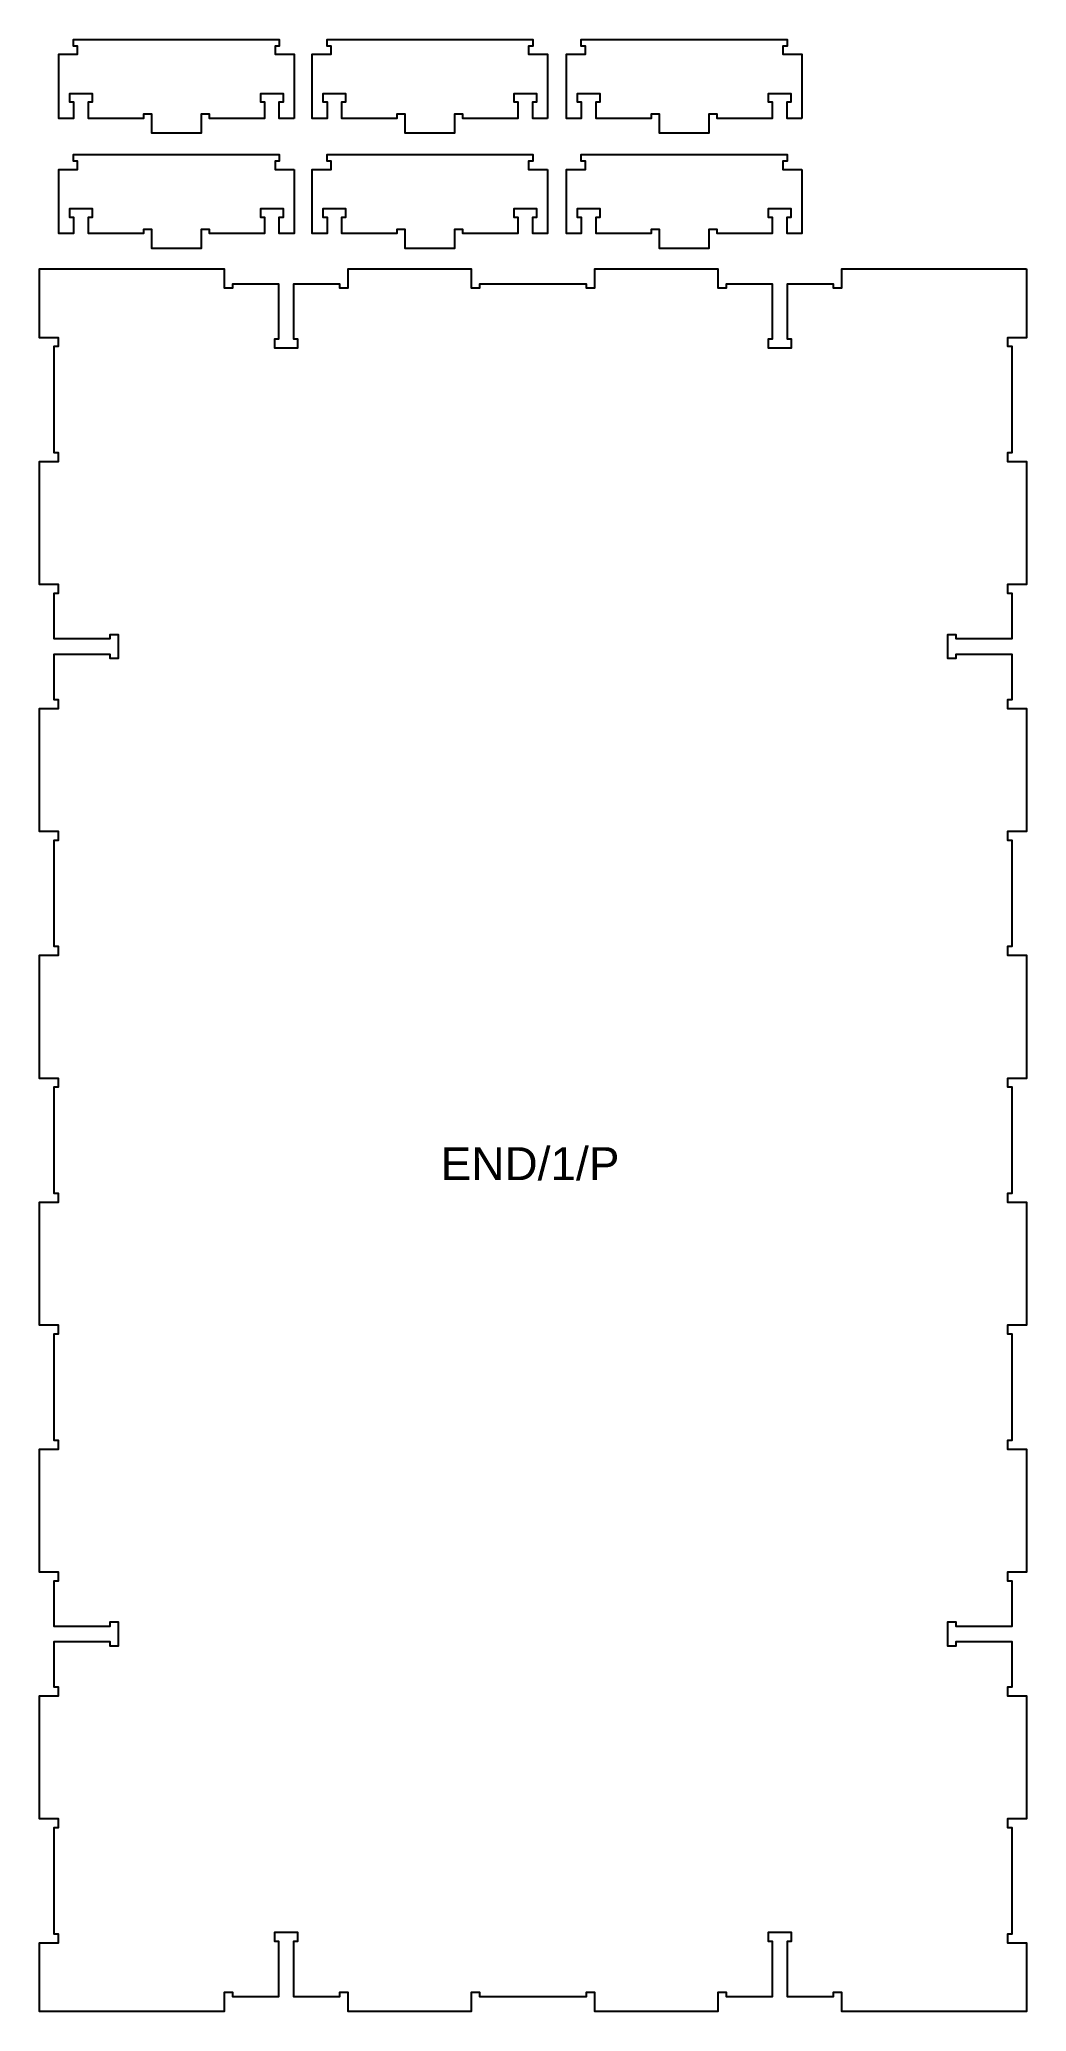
# Model space of a CAD drawing. Header units: millimetres. Extents: x 100 to 1300, y 102 to 2498.
import ezdxf

# ---------------------------------------------------------------- set-up
doc = ezdxf.new("R2010")
doc.units = ezdxf.units.MM
doc.layers.add('1_ANYTOOL_1MMDEEP_INSIDE', color=2, linetype='Continuous', true_color=0xffff00)
doc.layers.add('6_ANYTOOL_CUTTHROUGH_OUTSI', color=5, linetype='Continuous', true_color=0x0000ff)
doc.styles.add('textstyle11', font='standard')

msp = doc.modelspace()

# ---------------------------------------------------------------- linework, layer by layer
at = {"layer": '6_ANYTOOL_CUTTHROUGH_OUTSI'}
for points in [[(409.7, 2402.2), (391.7, 2402.2), (391.7, 2422.2), (396.7, 2422.2), (396.7, 2432.2), (368.7, 2432.2), (368.7, 2422.2), (373.7, 2422.2), (373.7, 2402.2), (306.7, 2402.2), (306.7, 2407.2), (296.7, 2407.2), (296.7, 2384.2), (236.7, 2384.2), (236.7, 2407.2), (226.7, 2407.2), (226.7, 2402.2), (159.7, 2402.2), (159.7, 2422.2), (164.7, 2422.2), (164.7, 2432.2), (136.7, 2432.2), (136.7, 2422.2), (141.7, 2422.2), (141.7, 2402.2), (123.7, 2402.2), (123.7, 2480.2), (146.7, 2480.2), (146.7, 2490.2), (141.7, 2490.2), (141.7, 2498.2), (391.7, 2498.2), (391.7, 2490.2), (386.7, 2490.2), (386.7, 2480.2), (409.7, 2480.2)], [(717.7, 2402.2), (699.7, 2402.2), (699.7, 2422.2), (704.7, 2422.2), (704.7, 2432.2), (676.7, 2432.2), (676.7, 2422.2), (681.7, 2422.2), (681.7, 2402.2), (614.7, 2402.2), (614.7, 2407.2), (604.7, 2407.2), (604.7, 2384.2), (544.7, 2384.2), (544.7, 2407.2), (534.7, 2407.2), (534.7, 2402.2), (467.7, 2402.2), (467.7, 2422.2), (472.7, 2422.2), (472.7, 2432.2), (444.7, 2432.2), (444.7, 2422.2), (449.7, 2422.2), (449.7, 2402.2), (431.7, 2402.2), (431.7, 2480.2), (454.7, 2480.2), (454.7, 2490.2), (449.7, 2490.2), (449.7, 2498.2), (699.7, 2498.2), (699.7, 2490.2), (694.7, 2490.2), (694.7, 2480.2), (717.7, 2480.2)], [(1026.7, 2402.2), (1008.7, 2402.2), (1008.7, 2422.2), (1013.7, 2422.2), (1013.7, 2432.2), (985.7, 2432.2), (985.7, 2422.2), (990.7, 2422.2), (990.7, 2402.2), (923.7, 2402.2), (923.7, 2407.2), (913.7, 2407.2), (913.7, 2384.2), (853.7, 2384.2), (853.7, 2407.2), (843.7, 2407.2), (843.7, 2402.2), (776.7, 2402.2), (776.7, 2422.2), (781.7, 2422.2), (781.7, 2432.2), (753.7, 2432.2), (753.7, 2422.2), (758.7, 2422.2), (758.7, 2402.2), (740.7, 2402.2), (740.7, 2480.2), (763.7, 2480.2), (763.7, 2490.2), (758.7, 2490.2), (758.7, 2498.2), (1008.7, 2498.2), (1008.7, 2490.2), (1003.7, 2490.2), (1003.7, 2480.2), (1026.7, 2480.2)], [(409.7, 2340.2), (409.7, 2262.2), (391.7, 2262.2), (391.7, 2282.2), (396.7, 2282.2), (396.7, 2292.2), (368.7, 2292.2), (368.7, 2282.2), (373.7, 2282.2), (373.7, 2262.2), (306.7, 2262.2), (306.7, 2267.2), (296.7, 2267.2), (296.7, 2244.2), (236.7, 2244.2), (236.7, 2267.2), (226.7, 2267.2), (226.7, 2262.2), (159.7, 2262.2), (159.7, 2282.2), (164.7, 2282.2), (164.7, 2292.2), (136.7, 2292.2), (136.7, 2282.2), (141.7, 2282.2), (141.7, 2262.2), (123.7, 2262.2), (123.7, 2340.2), (146.7, 2340.2), (146.7, 2350.2), (141.7, 2350.2), (141.7, 2358.2), (391.7, 2358.2), (391.7, 2350.2), (386.7, 2350.2), (386.7, 2340.2)], [(717.7, 2340.2), (717.7, 2262.2), (699.7, 2262.2), (699.7, 2282.2), (704.7, 2282.2), (704.7, 2292.2), (676.7, 2292.2), (676.7, 2282.2), (681.7, 2282.2), (681.7, 2262.2), (614.7, 2262.2), (614.7, 2267.2), (604.7, 2267.2), (604.7, 2244.2), (544.7, 2244.2), (544.7, 2267.2), (534.7, 2267.2), (534.7, 2262.2), (467.7, 2262.2), (467.7, 2282.2), (472.7, 2282.2), (472.7, 2292.2), (444.7, 2292.2), (444.7, 2282.2), (449.7, 2282.2), (449.7, 2262.2), (431.7, 2262.2), (431.7, 2340.2), (454.7, 2340.2), (454.7, 2350.2), (449.7, 2350.2), (449.7, 2358.2), (699.7, 2358.2), (699.7, 2350.2), (694.7, 2350.2), (694.7, 2340.2)], [(1026.7, 2340.2), (1026.7, 2262.2), (1008.7, 2262.2), (1008.7, 2282.2), (1013.7, 2282.2), (1013.7, 2292.2), (985.7, 2292.2), (985.7, 2282.2), (990.7, 2282.2), (990.7, 2262.2), (923.7, 2262.2), (923.7, 2267.2), (913.7, 2267.2), (913.7, 2244.2), (853.7, 2244.2), (853.7, 2267.2), (843.7, 2267.2), (843.7, 2262.2), (776.7, 2262.2), (776.7, 2282.2), (781.7, 2282.2), (781.7, 2292.2), (753.7, 2292.2), (753.7, 2282.2), (758.7, 2282.2), (758.7, 2262.2), (740.7, 2262.2), (740.7, 2340.2), (763.7, 2340.2), (763.7, 2350.2), (758.7, 2350.2), (758.7, 2358.2), (1008.7, 2358.2), (1008.7, 2350.2), (1003.7, 2350.2), (1003.7, 2340.2)], [(1299.7, 2219.3), (1299.7, 2135.8), (1276.7, 2135.8), (1276.7, 2125.3), (1281.8, 2125.3), (1281.8, 1995.8), (1276.7, 1995.8), (1276.7, 1985.3), (1299.7, 1985.3), (1299.7, 1835.8), (1276.7, 1835.8), (1276.7, 1825.3), (1281.8, 1825.3), (1281.8, 1769.8), (1214.2, 1769.8), (1214.2, 1774.8), (1203.7, 1774.8), (1203.7, 1746.3), (1214.2, 1746.3), (1214.2, 1751.3), (1281.8, 1751.3), (1281.8, 1695.8), (1276.7, 1695.8), (1276.7, 1685.3), (1299.7, 1685.3), (1299.7, 1535.8), (1276.7, 1535.8), (1276.7, 1525.3), (1281.8, 1525.3), (1281.8, 1395.8), (1276.7, 1395.8), (1276.7, 1385.3), (1299.7, 1385.3), (1299.7, 1235.8), (1276.7, 1235.8), (1276.7, 1225.3), (1281.8, 1225.3), (1281.8, 1095.8), (1276.7, 1095.8), (1276.7, 1085.3), (1299.7, 1085.3), (1299.7, 935.8), (1276.7, 935.8), (1276.7, 925.3), (1281.8, 925.3), (1281.8, 795.8), (1276.7, 795.8), (1276.7, 785.3), (1299.7, 785.3), (1299.7, 635.8), (1276.7, 635.8), (1276.7, 625.3), (1281.8, 625.3), (1281.8, 569.8), (1214.2, 569.8), (1214.2, 574.8), (1203.7, 574.8), (1203.7, 546.3), (1214.2, 546.3), (1214.2, 551.3), (1281.8, 551.3), (1281.8, 495.8), (1276.7, 495.8), (1276.7, 485.3), (1299.7, 485.3), (1299.7, 335.8), (1276.7, 335.8), (1276.7, 325.3), (1281.8, 325.3), (1281.8, 195.8), (1276.7, 195.8), (1276.7, 185.3), (1299.7, 185.3), (1299.7, 101.8), (1075.2, 101.8), (1075.2, 124.8), (1064.7, 124.8), (1064.7, 119.8), (1009.2, 119.8), (1009.2, 187.3), (1014.3, 187.3), (1014.3, 197.8), (985.7, 197.8), (985.7, 187.3), (990.8, 187.3), (990.8, 119.8), (935.3, 119.8), (935.3, 124.8), (924.7, 124.8), (924.7, 101.8), (775.2, 101.8), (775.2, 124.8), (764.7, 124.8), (764.7, 119.8), (635.3, 119.8), (635.3, 124.8), (624.8, 124.8), (624.8, 101.8), (475.3, 101.8), (475.3, 124.8), (464.8, 124.8), (464.8, 119.8), (409.3, 119.8), (409.3, 187.3), (414.3, 187.3), (414.3, 197.8), (385.8, 197.8), (385.8, 187.3), (390.8, 187.3), (390.8, 119.8), (335.3, 119.8), (335.3, 124.8), (324.8, 124.8), (324.8, 101.8), (100.3, 101.8), (100.3, 185.3), (123.3, 185.3), (123.3, 195.8), (118.3, 195.8), (118.3, 325.3), (123.3, 325.3), (123.3, 335.8), (100.3, 335.8), (100.3, 485.3), (123.3, 485.3), (123.3, 495.8), (118.3, 495.8), (118.3, 551.3), (185.8, 551.3), (185.8, 546.3), (196.3, 546.3), (196.3, 574.8), (185.8, 574.8), (185.8, 569.8), (118.3, 569.8), (118.3, 625.3), (123.3, 625.3), (123.3, 635.8), (100.3, 635.8), (100.3, 785.3), (123.3, 785.3), (123.3, 795.8), (118.3, 795.8), (118.3, 925.3), (123.3, 925.3), (123.3, 935.8), (100.3, 935.8), (100.3, 1085.3), (123.3, 1085.3), (123.3, 1095.8), (118.3, 1095.8), (118.3, 1225.3), (123.3, 1225.3), (123.3, 1235.8), (100.3, 1235.8), (100.3, 1385.3), (123.3, 1385.3), (123.3, 1395.8), (118.3, 1395.8), (118.3, 1525.3), (123.3, 1525.3), (123.3, 1535.8), (100.3, 1535.8), (100.3, 1685.3), (123.3, 1685.3), (123.3, 1695.8), (118.3, 1695.8), (118.3, 1751.3), (185.8, 1751.3), (185.8, 1746.3), (196.3, 1746.3), (196.3, 1774.8), (185.8, 1774.8), (185.8, 1769.8), (118.3, 1769.8), (118.3, 1825.3), (123.3, 1825.3), (123.3, 1835.8), (100.3, 1835.8), (100.3, 1985.3), (123.3, 1985.3), (123.3, 1995.8), (118.3, 1995.8), (118.3, 2125.3), (123.3, 2125.3), (123.3, 2135.8), (100.3, 2135.8), (100.3, 2219.3), (324.8, 2219.3), (324.8, 2196.3), (335.3, 2196.3), (335.3, 2201.3), (390.8, 2201.3), (390.8, 2133.8), (385.8, 2133.8), (385.8, 2123.3), (414.3, 2123.3), (414.3, 2133.8), (409.3, 2133.8), (409.3, 2201.3), (464.8, 2201.3), (464.8, 2196.3), (475.3, 2196.3), (475.3, 2219.3), (624.8, 2219.3), (624.8, 2196.3), (635.3, 2196.3), (635.3, 2201.3), (764.7, 2201.3), (764.7, 2196.3), (775.2, 2196.3), (775.2, 2219.3), (924.7, 2219.3), (924.7, 2196.3), (935.3, 2196.3), (935.3, 2201.3), (990.8, 2201.3), (990.8, 2133.8), (985.7, 2133.8), (985.7, 2123.3), (1014.3, 2123.3), (1014.3, 2133.8), (1009.2, 2133.8), (1009.2, 2201.3), (1064.7, 2201.3), (1064.7, 2196.3), (1075.2, 2196.3), (1075.2, 2219.3)]]:
    msp.add_lwpolyline(points, close=True, dxfattribs=at)

# ---------------------------------------------------------------- texts
at = {"layer": '1_ANYTOOL_1MMDEEP_INSIDE', "insert": (587.7, 1152.1), "char_height": 40, "width": 248.434, "attachment_point": 1, "style": 'textstyle11'}
msp.add_mtext('\\fArial;END/1/P', dxfattribs=at)

doc.saveas('drawing.dxf')
